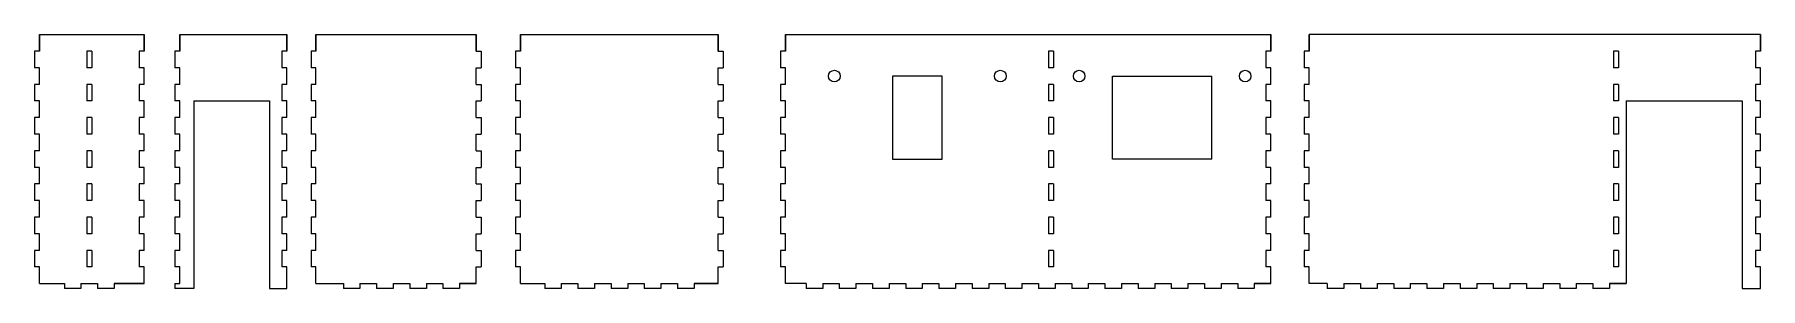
# Model space of a CAD drawing. Header units: millimetres. Extents: x -17105 to -8097, y 7860 to 10394.
# Drawn here: x -13657 to -12618, y 10165 to 10318 of the extents above; entities that cross this region are included whole.
import ezdxf

# ---------------------------------------------------------------- set-up
doc = ezdxf.new("R2010")
doc.units = ezdxf.units.MM
doc.layers.add('A-DETL-THIN', color=151, linetype='Continuous', lineweight=9)

msp = doc.modelspace()

# ---------------------------------------------------------------- linework, layer by layer
at = {"layer": 'A-DETL-THIN'}
for p, q in [((-13654.5, 10318.3), (-13654.5, 10308.3)), ((-13654.5, 10318.3), (-13591.5, 10318.3)), ((-13654.5, 10308.3), (-13654.5, 10318.3)), ((-13591.5, 10318.3), (-13591.5, 10308.3)), ((-13591.5, 10308.3), (-13591.5, 10318.3)), ((-13570, 10318.3), (-13570, 10308.3)), ((-13570, 10318.3), (-13505.5, 10318.3)), ((-13570, 10308.3), (-13570, 10318.3)), ((-13505.5, 10318.3), (-13505.5, 10308.3)), ((-13505.5, 10308.3), (-13505.5, 10318.3)), ((-13487.9, 10318.3), (-13487.9, 10308.3)), ((-13487.9, 10318.3), (-13391.4, 10318.3)), ((-13487.9, 10308.3), (-13487.9, 10318.3)), ((-13391.4, 10318.3), (-13391.4, 10308.3)), ((-13391.4, 10308.3), (-13391.4, 10318.3)), ((-13364.6, 10318.3), (-13364.6, 10308.3)), ((-13364.6, 10318.3), (-13245.6, 10318.3)), ((-13364.6, 10308.3), (-13364.6, 10318.3)), ((-13245.6, 10318.3), (-13245.6, 10308.3)), ((-13245.6, 10308.3), (-13245.6, 10318.3)), ((-13205.1, 10318.3), (-13205.1, 10308.3)), ((-13205.1, 10318.3), (-12912.6, 10318.3)), ((-13205.1, 10308.3), (-13205.1, 10318.3)), ((-12912.6, 10318.3), (-12912.6, 10308.3)), ((-12912.6, 10308.3), (-12912.6, 10318.3)), ((-12889.6, 10318.3), (-12889.6, 10308.3)), ((-12617.6, 10318.3), (-12889.6, 10318.3)), ((-12889.6, 10308.3), (-12889.6, 10318.3)), ((-12617.6, 10318.3), (-12617.6, 10308.3)), ((-12617.6, 10308.3), (-12617.6, 10318.3)), ((-13654.5, 10308.3), (-13657.5, 10308.3)), ((-13657.5, 10308.3), (-13657.5, 10298.3)), ((-13623, 10308.3), (-13626, 10308.3)), ((-13626, 10308.3), (-13626, 10298.3)), ((-13623, 10308.3), (-13623, 10298.3)), ((-13591.5, 10308.3), (-13594.5, 10308.3)), ((-13594.5, 10308.3), (-13594.5, 10298.3)), ((-13570, 10308.3), (-13573, 10308.3)), ((-13573, 10308.3), (-13573, 10298.3)), ((-13505.5, 10308.3), (-13508.5, 10308.3)), ((-13508.5, 10308.3), (-13508.5, 10298.3)), ((-13487.9, 10308.3), (-13490.9, 10308.3)), ((-13490.9, 10308.3), (-13490.9, 10298.3)), ((-13391.4, 10308.3), (-13388.4, 10308.3)), ((-13388.4, 10308.3), (-13388.4, 10298.3)), ((-13364.6, 10308.3), (-13367.6, 10308.3)), ((-13367.6, 10308.3), (-13367.6, 10298.3)), ((-13245.6, 10308.3), (-13242.6, 10308.3)), ((-13242.6, 10308.3), (-13242.6, 10298.3)), ((-13205.1, 10308.3), (-13208.1, 10308.3)), ((-13208.1, 10308.3), (-13208.1, 10298.3)), ((-13043.6, 10308.3), (-13046.6, 10308.3)), ((-13046.6, 10308.3), (-13046.6, 10298.3)), ((-13043.6, 10308.3), (-13043.6, 10298.3)), ((-12912.6, 10308.3), (-12915.6, 10308.3)), ((-12915.6, 10308.3), (-12915.6, 10298.3)), ((-12889.6, 10308.3), (-12892.6, 10308.3)), ((-12892.6, 10308.3), (-12892.6, 10298.3)), ((-12703.1, 10308.3), (-12706.1, 10308.3)), ((-12706.1, 10308.3), (-12706.1, 10298.3)), ((-12703.1, 10308.3), (-12703.1, 10298.3)), ((-12617.6, 10308.3), (-12620.6, 10308.3)), ((-12620.6, 10308.3), (-12620.6, 10298.3)), ((-13654.5, 10298.3), (-13657.5, 10298.3)), ((-13654.5, 10288.3), (-13654.5, 10298.3)), ((-13623, 10298.3), (-13626, 10298.3)), ((-13591.5, 10298.3), (-13594.5, 10298.3)), ((-13591.5, 10288.3), (-13591.5, 10298.3)), ((-13570, 10298.3), (-13573, 10298.3)), ((-13570, 10288.3), (-13570, 10298.3)), ((-13505.5, 10298.3), (-13508.5, 10298.3)), ((-13505.5, 10288.3), (-13505.5, 10298.3)), ((-13487.9, 10298.3), (-13490.9, 10298.3)), ((-13487.9, 10288.3), (-13487.9, 10298.3)), ((-13391.4, 10298.3), (-13388.4, 10298.3)), ((-13391.4, 10288.3), (-13391.4, 10298.3)), ((-13364.6, 10298.3), (-13367.6, 10298.3)), ((-13364.6, 10288.3), (-13364.6, 10298.3)), ((-13245.6, 10298.3), (-13242.6, 10298.3)), ((-13245.6, 10288.3), (-13245.6, 10298.3)), ((-13205.1, 10298.3), (-13208.1, 10298.3)), ((-13205.1, 10288.3), (-13205.1, 10298.3)), ((-13043.6, 10298.3), (-13046.6, 10298.3)), ((-12912.6, 10298.3), (-12915.6, 10298.3)), ((-12912.6, 10288.3), (-12912.6, 10298.3)), ((-12889.6, 10298.3), (-12892.6, 10298.3)), ((-12889.6, 10288.3), (-12889.6, 10298.3)), ((-12703.1, 10298.3), (-12706.1, 10298.3)), ((-12617.6, 10298.3), (-12620.6, 10298.3)), ((-12617.6, 10288.3), (-12617.6, 10298.3)), ((-13654.5, 10288.3), (-13657.5, 10288.3)), ((-13657.5, 10288.3), (-13657.5, 10278.3)), ((-13623, 10288.3), (-13626, 10288.3)), ((-13626, 10288.3), (-13626, 10278.3)), ((-13623, 10288.3), (-13623, 10278.3)), ((-13591.5, 10288.3), (-13594.5, 10288.3)), ((-13594.5, 10288.3), (-13594.5, 10278.3)), ((-13570, 10288.3), (-13573, 10288.3)), ((-13573, 10288.3), (-13573, 10278.3)), ((-13505.5, 10288.3), (-13508.5, 10288.3)), ((-13508.5, 10288.3), (-13508.5, 10278.3)), ((-13487.9, 10288.3), (-13490.9, 10288.3)), ((-13490.9, 10288.3), (-13490.9, 10278.3)), ((-13391.4, 10288.3), (-13388.4, 10288.3)), ((-13388.4, 10288.3), (-13388.4, 10278.3)), ((-13364.6, 10288.3), (-13367.6, 10288.3)), ((-13367.6, 10288.3), (-13367.6, 10278.3)), ((-13245.6, 10288.3), (-13242.6, 10288.3)), ((-13242.6, 10288.3), (-13242.6, 10278.3)), ((-13205.1, 10288.3), (-13208.1, 10288.3)), ((-13208.1, 10288.3), (-13208.1, 10278.3)), ((-13110.6, 10293.3), (-13140.6, 10293.3)), ((-13140.6, 10293.3), (-13140.6, 10243.3)), ((-13110.6, 10243.3), (-13110.6, 10293.3)), ((-13043.6, 10288.3), (-13046.6, 10288.3)), ((-13046.6, 10288.3), (-13046.6, 10278.3)), ((-13043.6, 10288.3), (-13043.6, 10278.3)), ((-13008.1, 10243.3), (-13008.1, 10293.3)), ((-13008.1, 10293.3), (-12948.1, 10293.3)), ((-12948.1, 10243.3), (-12948.1, 10293.3)), ((-12912.6, 10288.3), (-12915.6, 10288.3)), ((-12915.6, 10288.3), (-12915.6, 10278.3)), ((-12889.6, 10288.3), (-12892.6, 10288.3)), ((-12892.6, 10288.3), (-12892.6, 10278.3)), ((-12703.1, 10288.3), (-12706.1, 10288.3)), ((-12706.1, 10288.3), (-12706.1, 10278.3)), ((-12703.1, 10288.3), (-12703.1, 10278.3)), ((-12617.6, 10288.3), (-12620.6, 10288.3)), ((-12620.6, 10288.3), (-12620.6, 10278.3)), ((-13654.5, 10278.3), (-13657.5, 10278.3)), ((-13654.5, 10268.3), (-13654.5, 10278.3)), ((-13623, 10278.3), (-13626, 10278.3)), ((-13591.5, 10278.3), (-13594.5, 10278.3)), ((-13591.5, 10268.3), (-13591.5, 10278.3)), ((-13570, 10278.3), (-13573, 10278.3)), ((-13570, 10268.3), (-13570, 10278.3)), ((-13561.5, 10278.3), (-13561.5, 10165.3)), ((-13561.5, 10278.3), (-13516, 10278.3)), ((-13516, 10278.3), (-13516, 10165.3)), ((-13505.5, 10278.3), (-13508.5, 10278.3)), ((-13505.5, 10268.3), (-13505.5, 10278.3)), ((-13487.9, 10278.3), (-13490.9, 10278.3)), ((-13487.9, 10268.3), (-13487.9, 10278.3)), ((-13391.4, 10278.3), (-13388.4, 10278.3)), ((-13391.4, 10268.3), (-13391.4, 10278.3)), ((-13364.6, 10278.3), (-13367.6, 10278.3)), ((-13364.6, 10268.3), (-13364.6, 10278.3)), ((-13245.6, 10278.3), (-13242.6, 10278.3)), ((-13245.6, 10268.3), (-13245.6, 10278.3)), ((-13205.1, 10278.3), (-13208.1, 10278.3)), ((-13205.1, 10268.3), (-13205.1, 10278.3)), ((-13043.6, 10278.3), (-13046.6, 10278.3)), ((-12912.6, 10278.3), (-12915.6, 10278.3)), ((-12912.6, 10268.3), (-12912.6, 10278.3)), ((-12889.6, 10278.3), (-12892.6, 10278.3)), ((-12889.6, 10268.3), (-12889.6, 10278.3)), ((-12703.1, 10278.3), (-12706.1, 10278.3)), ((-12698.6, 10278.3), (-12698.6, 10168.3)), ((-12698.6, 10278.3), (-12628.6, 10278.3)), ((-12628.6, 10278.3), (-12628.6, 10165.3)), ((-12617.6, 10278.3), (-12620.6, 10278.3)), ((-12617.6, 10268.3), (-12617.6, 10278.3)), ((-13654.5, 10268.3), (-13657.5, 10268.3)), ((-13657.5, 10268.3), (-13657.5, 10258.3)), ((-13623, 10268.3), (-13626, 10268.3)), ((-13626, 10268.3), (-13626, 10258.3)), ((-13623, 10268.3), (-13623, 10258.3)), ((-13591.5, 10268.3), (-13594.5, 10268.3)), ((-13594.5, 10268.3), (-13594.5, 10258.3)), ((-13570, 10268.3), (-13573, 10268.3)), ((-13573, 10268.3), (-13573, 10258.3)), ((-13505.5, 10268.3), (-13508.5, 10268.3)), ((-13508.5, 10268.3), (-13508.5, 10258.3)), ((-13487.9, 10268.3), (-13490.9, 10268.3)), ((-13490.9, 10268.3), (-13490.9, 10258.3)), ((-13391.4, 10268.3), (-13388.4, 10268.3)), ((-13388.4, 10268.3), (-13388.4, 10258.3)), ((-13364.6, 10268.3), (-13367.6, 10268.3)), ((-13367.6, 10268.3), (-13367.6, 10258.3)), ((-13245.6, 10268.3), (-13242.6, 10268.3)), ((-13242.6, 10268.3), (-13242.6, 10258.3)), ((-13205.1, 10268.3), (-13208.1, 10268.3)), ((-13208.1, 10268.3), (-13208.1, 10258.3)), ((-13043.6, 10268.3), (-13046.6, 10268.3)), ((-13046.6, 10268.3), (-13046.6, 10258.3)), ((-13043.6, 10268.3), (-13043.6, 10258.3)), ((-12912.6, 10268.3), (-12915.6, 10268.3)), ((-12915.6, 10268.3), (-12915.6, 10258.3)), ((-12889.6, 10268.3), (-12892.6, 10268.3)), ((-12892.6, 10268.3), (-12892.6, 10258.3)), ((-12703.1, 10268.3), (-12706.1, 10268.3)), ((-12706.1, 10268.3), (-12706.1, 10258.3)), ((-12703.1, 10268.3), (-12703.1, 10258.3)), ((-12617.6, 10268.3), (-12620.6, 10268.3)), ((-12620.6, 10268.3), (-12620.6, 10258.3)), ((-13654.5, 10258.3), (-13657.5, 10258.3)), ((-13654.5, 10248.3), (-13654.5, 10258.3)), ((-13623, 10258.3), (-13626, 10258.3)), ((-13591.5, 10258.3), (-13594.5, 10258.3)), ((-13591.5, 10248.3), (-13591.5, 10258.3)), ((-13570, 10258.3), (-13573, 10258.3)), ((-13570, 10248.3), (-13570, 10258.3)), ((-13505.5, 10258.3), (-13508.5, 10258.3)), ((-13505.5, 10248.3), (-13505.5, 10258.3)), ((-13487.9, 10258.3), (-13490.9, 10258.3)), ((-13487.9, 10248.3), (-13487.9, 10258.3)), ((-13391.4, 10258.3), (-13388.4, 10258.3)), ((-13391.4, 10248.3), (-13391.4, 10258.3)), ((-13364.6, 10258.3), (-13367.6, 10258.3)), ((-13364.6, 10248.3), (-13364.6, 10258.3)), ((-13245.6, 10258.3), (-13242.6, 10258.3)), ((-13245.6, 10248.3), (-13245.6, 10258.3)), ((-13205.1, 10258.3), (-13208.1, 10258.3)), ((-13205.1, 10248.3), (-13205.1, 10258.3)), ((-13043.6, 10258.3), (-13046.6, 10258.3)), ((-12912.6, 10258.3), (-12915.6, 10258.3)), ((-12912.6, 10248.3), (-12912.6, 10258.3)), ((-12889.6, 10258.3), (-12892.6, 10258.3)), ((-12889.6, 10248.3), (-12889.6, 10258.3)), ((-12703.1, 10258.3), (-12706.1, 10258.3)), ((-12617.6, 10258.3), (-12620.6, 10258.3)), ((-12617.6, 10248.3), (-12617.6, 10258.3)), ((-13654.5, 10248.3), (-13657.5, 10248.3)), ((-13657.5, 10248.3), (-13657.5, 10238.3)), ((-13623, 10248.3), (-13626, 10248.3)), ((-13626, 10248.3), (-13626, 10238.3)), ((-13623, 10248.3), (-13623, 10238.3)), ((-13591.5, 10248.3), (-13594.5, 10248.3)), ((-13594.5, 10248.3), (-13594.5, 10238.3)), ((-13570, 10248.3), (-13573, 10248.3)), ((-13573, 10248.3), (-13573, 10238.3)), ((-13505.5, 10248.3), (-13508.5, 10248.3)), ((-13508.5, 10248.3), (-13508.5, 10238.3)), ((-13487.9, 10248.3), (-13490.9, 10248.3)), ((-13490.9, 10248.3), (-13490.9, 10238.3)), ((-13391.4, 10248.3), (-13388.4, 10248.3)), ((-13388.4, 10248.3), (-13388.4, 10238.3)), ((-13364.6, 10248.3), (-13367.6, 10248.3)), ((-13367.6, 10248.3), (-13367.6, 10238.3)), ((-13245.6, 10248.3), (-13242.6, 10248.3)), ((-13242.6, 10248.3), (-13242.6, 10238.3)), ((-13205.1, 10248.3), (-13208.1, 10248.3)), ((-13208.1, 10248.3), (-13208.1, 10238.3)), ((-13140.6, 10243.3), (-13110.6, 10243.3)), ((-13043.6, 10248.3), (-13046.6, 10248.3)), ((-13046.6, 10248.3), (-13046.6, 10238.3)), ((-13043.6, 10248.3), (-13043.6, 10238.3)), ((-12948.1, 10243.3), (-13008.1, 10243.3)), ((-12912.6, 10248.3), (-12915.6, 10248.3)), ((-12915.6, 10248.3), (-12915.6, 10238.3)), ((-12889.6, 10248.3), (-12892.6, 10248.3)), ((-12892.6, 10248.3), (-12892.6, 10238.3)), ((-12703.1, 10248.3), (-12706.1, 10248.3)), ((-12706.1, 10248.3), (-12706.1, 10238.3)), ((-12703.1, 10248.3), (-12703.1, 10238.3)), ((-12617.6, 10248.3), (-12620.6, 10248.3)), ((-12620.6, 10248.3), (-12620.6, 10238.3)), ((-13654.5, 10238.3), (-13657.5, 10238.3)), ((-13654.5, 10228.3), (-13654.5, 10238.3)), ((-13623, 10238.3), (-13626, 10238.3)), ((-13591.5, 10238.3), (-13594.5, 10238.3)), ((-13591.5, 10228.3), (-13591.5, 10238.3)), ((-13570, 10238.3), (-13573, 10238.3)), ((-13570, 10228.3), (-13570, 10238.3)), ((-13505.5, 10238.3), (-13508.5, 10238.3)), ((-13505.5, 10228.3), (-13505.5, 10238.3)), ((-13487.9, 10238.3), (-13490.9, 10238.3)), ((-13487.9, 10228.3), (-13487.9, 10238.3)), ((-13391.4, 10238.3), (-13388.4, 10238.3)), ((-13391.4, 10228.3), (-13391.4, 10238.3)), ((-13364.6, 10238.3), (-13367.6, 10238.3)), ((-13364.6, 10228.3), (-13364.6, 10238.3)), ((-13245.6, 10238.3), (-13242.6, 10238.3)), ((-13245.6, 10228.3), (-13245.6, 10238.3)), ((-13205.1, 10238.3), (-13208.1, 10238.3)), ((-13205.1, 10228.3), (-13205.1, 10238.3)), ((-13043.6, 10238.3), (-13046.6, 10238.3)), ((-12912.6, 10238.3), (-12915.6, 10238.3)), ((-12912.6, 10228.3), (-12912.6, 10238.3)), ((-12889.6, 10238.3), (-12892.6, 10238.3)), ((-12889.6, 10228.3), (-12889.6, 10238.3)), ((-12703.1, 10238.3), (-12706.1, 10238.3)), ((-12617.6, 10238.3), (-12620.6, 10238.3)), ((-12617.6, 10228.3), (-12617.6, 10238.3)), ((-13654.5, 10228.3), (-13657.5, 10228.3)), ((-13657.5, 10228.3), (-13657.5, 10218.3)), ((-13623, 10228.3), (-13626, 10228.3)), ((-13626, 10228.3), (-13626, 10218.3)), ((-13623, 10228.3), (-13623, 10218.3)), ((-13591.5, 10228.3), (-13594.5, 10228.3)), ((-13594.5, 10228.3), (-13594.5, 10218.3)), ((-13570, 10228.3), (-13573, 10228.3)), ((-13573, 10228.3), (-13573, 10218.3)), ((-13505.5, 10228.3), (-13508.5, 10228.3)), ((-13508.5, 10228.3), (-13508.5, 10218.3)), ((-13487.9, 10228.3), (-13490.9, 10228.3)), ((-13490.9, 10228.3), (-13490.9, 10218.3)), ((-13391.4, 10228.3), (-13388.4, 10228.3)), ((-13388.4, 10228.3), (-13388.4, 10218.3)), ((-13364.6, 10228.3), (-13367.6, 10228.3)), ((-13367.6, 10228.3), (-13367.6, 10218.3)), ((-13245.6, 10228.3), (-13242.6, 10228.3)), ((-13242.6, 10228.3), (-13242.6, 10218.3)), ((-13205.1, 10228.3), (-13208.1, 10228.3)), ((-13208.1, 10228.3), (-13208.1, 10218.3)), ((-13043.6, 10228.3), (-13046.6, 10228.3)), ((-13046.6, 10228.3), (-13046.6, 10218.3)), ((-13043.6, 10228.3), (-13043.6, 10218.3)), ((-12912.6, 10228.3), (-12915.6, 10228.3)), ((-12915.6, 10228.3), (-12915.6, 10218.3)), ((-12889.6, 10228.3), (-12892.6, 10228.3)), ((-12892.6, 10228.3), (-12892.6, 10218.3)), ((-12703.1, 10228.3), (-12706.1, 10228.3)), ((-12706.1, 10228.3), (-12706.1, 10218.3)), ((-12703.1, 10228.3), (-12703.1, 10218.3)), ((-12617.6, 10228.3), (-12620.6, 10228.3)), ((-12620.6, 10228.3), (-12620.6, 10218.3)), ((-13654.5, 10218.3), (-13657.5, 10218.3)), ((-13654.5, 10208.3), (-13654.5, 10218.3)), ((-13623, 10218.3), (-13626, 10218.3)), ((-13591.5, 10218.3), (-13594.5, 10218.3)), ((-13591.5, 10208.3), (-13591.5, 10218.3)), ((-13570, 10218.3), (-13573, 10218.3)), ((-13570, 10208.3), (-13570, 10218.3)), ((-13505.5, 10218.3), (-13508.5, 10218.3)), ((-13505.5, 10208.3), (-13505.5, 10218.3)), ((-13487.9, 10218.3), (-13490.9, 10218.3)), ((-13487.9, 10208.3), (-13487.9, 10218.3)), ((-13391.4, 10218.3), (-13388.4, 10218.3)), ((-13391.4, 10208.3), (-13391.4, 10218.3)), ((-13364.6, 10218.3), (-13367.6, 10218.3)), ((-13364.6, 10208.3), (-13364.6, 10218.3)), ((-13245.6, 10218.3), (-13242.6, 10218.3)), ((-13245.6, 10208.3), (-13245.6, 10218.3)), ((-13205.1, 10218.3), (-13208.1, 10218.3)), ((-13205.1, 10208.3), (-13205.1, 10218.3)), ((-13043.6, 10218.3), (-13046.6, 10218.3)), ((-12912.6, 10218.3), (-12915.6, 10218.3)), ((-12912.6, 10208.3), (-12912.6, 10218.3)), ((-12889.6, 10218.3), (-12892.6, 10218.3)), ((-12889.6, 10208.3), (-12889.6, 10218.3)), ((-12703.1, 10218.3), (-12706.1, 10218.3)), ((-12617.6, 10218.3), (-12620.6, 10218.3)), ((-12617.6, 10208.3), (-12617.6, 10218.3)), ((-13654.5, 10208.3), (-13657.5, 10208.3)), ((-13657.5, 10208.3), (-13657.5, 10198.3)), ((-13623, 10208.3), (-13626, 10208.3)), ((-13626, 10208.3), (-13626, 10198.3)), ((-13623, 10208.3), (-13623, 10198.3)), ((-13591.5, 10208.3), (-13594.5, 10208.3)), ((-13594.5, 10208.3), (-13594.5, 10198.3)), ((-13570, 10208.3), (-13573, 10208.3)), ((-13573, 10208.3), (-13573, 10198.3)), ((-13505.5, 10208.3), (-13508.5, 10208.3)), ((-13508.5, 10208.3), (-13508.5, 10198.3)), ((-13487.9, 10208.3), (-13490.9, 10208.3)), ((-13490.9, 10208.3), (-13490.9, 10198.3)), ((-13391.4, 10208.3), (-13388.4, 10208.3)), ((-13388.4, 10208.3), (-13388.4, 10198.3)), ((-13364.6, 10208.3), (-13367.6, 10208.3)), ((-13367.6, 10208.3), (-13367.6, 10198.3)), ((-13245.6, 10208.3), (-13242.6, 10208.3)), ((-13242.6, 10208.3), (-13242.6, 10198.3)), ((-13205.1, 10208.3), (-13208.1, 10208.3)), ((-13208.1, 10208.3), (-13208.1, 10198.3)), ((-13043.6, 10208.3), (-13046.6, 10208.3)), ((-13046.6, 10208.3), (-13046.6, 10198.3)), ((-13043.6, 10208.3), (-13043.6, 10198.3)), ((-12912.6, 10208.3), (-12915.6, 10208.3)), ((-12915.6, 10208.3), (-12915.6, 10198.3)), ((-12889.6, 10208.3), (-12892.6, 10208.3)), ((-12892.6, 10208.3), (-12892.6, 10198.3)), ((-12703.1, 10208.3), (-12706.1, 10208.3)), ((-12706.1, 10208.3), (-12706.1, 10198.3)), ((-12703.1, 10208.3), (-12703.1, 10198.3)), ((-12617.6, 10208.3), (-12620.6, 10208.3)), ((-12620.6, 10208.3), (-12620.6, 10198.3)), ((-13654.5, 10198.3), (-13657.5, 10198.3)), ((-13654.5, 10188.3), (-13654.5, 10198.3)), ((-13623, 10198.3), (-13626, 10198.3)), ((-13591.5, 10198.3), (-13594.5, 10198.3)), ((-13591.5, 10188.3), (-13591.5, 10198.3)), ((-13570, 10198.3), (-13573, 10198.3)), ((-13570, 10188.3), (-13570, 10198.3)), ((-13505.5, 10198.3), (-13508.5, 10198.3)), ((-13505.5, 10188.3), (-13505.5, 10198.3)), ((-13487.9, 10198.3), (-13490.9, 10198.3)), ((-13487.9, 10188.3), (-13487.9, 10198.3)), ((-13391.4, 10198.3), (-13388.4, 10198.3)), ((-13391.4, 10188.3), (-13391.4, 10198.3)), ((-13364.6, 10198.3), (-13367.6, 10198.3)), ((-13364.6, 10188.3), (-13364.6, 10198.3)), ((-13245.6, 10198.3), (-13242.6, 10198.3)), ((-13245.6, 10188.3), (-13245.6, 10198.3)), ((-13205.1, 10198.3), (-13208.1, 10198.3)), ((-13205.1, 10188.3), (-13205.1, 10198.3)), ((-13043.6, 10198.3), (-13046.6, 10198.3)), ((-12912.6, 10198.3), (-12915.6, 10198.3)), ((-12912.6, 10188.3), (-12912.6, 10198.3)), ((-12889.6, 10198.3), (-12892.6, 10198.3)), ((-12889.6, 10188.3), (-12889.6, 10198.3)), ((-12703.1, 10198.3), (-12706.1, 10198.3)), ((-12617.6, 10198.3), (-12620.6, 10198.3)), ((-12617.6, 10188.3), (-12617.6, 10198.3)), ((-13654.5, 10188.3), (-13657.5, 10188.3)), ((-13657.5, 10188.3), (-13657.5, 10178.3)), ((-13623, 10188.3), (-13626, 10188.3)), ((-13626, 10188.3), (-13626, 10178.3)), ((-13623, 10188.3), (-13623, 10178.3)), ((-13591.5, 10188.3), (-13594.5, 10188.3)), ((-13594.5, 10188.3), (-13594.5, 10178.3)), ((-13570, 10188.3), (-13573, 10188.3)), ((-13573, 10188.3), (-13573, 10178.3)), ((-13505.5, 10188.3), (-13508.5, 10188.3)), ((-13508.5, 10188.3), (-13508.5, 10178.3)), ((-13487.9, 10188.3), (-13490.9, 10188.3)), ((-13490.9, 10188.3), (-13490.9, 10178.3)), ((-13391.4, 10188.3), (-13388.4, 10188.3)), ((-13388.4, 10188.3), (-13388.4, 10178.3)), ((-13364.6, 10188.3), (-13367.6, 10188.3)), ((-13367.6, 10188.3), (-13367.6, 10178.3)), ((-13245.6, 10188.3), (-13242.6, 10188.3)), ((-13242.6, 10188.3), (-13242.6, 10178.3)), ((-13205.1, 10188.3), (-13208.1, 10188.3)), ((-13208.1, 10188.3), (-13208.1, 10178.3)), ((-13043.6, 10188.3), (-13046.6, 10188.3)), ((-13046.6, 10188.3), (-13046.6, 10178.3)), ((-13043.6, 10188.3), (-13043.6, 10178.3)), ((-12912.6, 10188.3), (-12915.6, 10188.3)), ((-12915.6, 10188.3), (-12915.6, 10178.3)), ((-12889.6, 10188.3), (-12892.6, 10188.3)), ((-12892.6, 10188.3), (-12892.6, 10178.3)), ((-12703.1, 10188.3), (-12706.1, 10188.3)), ((-12706.1, 10188.3), (-12706.1, 10178.3)), ((-12703.1, 10188.3), (-12703.1, 10178.3)), ((-12617.6, 10188.3), (-12620.6, 10188.3)), ((-12620.6, 10188.3), (-12620.6, 10178.3)), ((-13654.5, 10178.3), (-13657.5, 10178.3)), ((-13654.5, 10168.3), (-13654.5, 10178.3)), ((-13623, 10178.3), (-13626, 10178.3)), ((-13591.5, 10178.3), (-13594.5, 10178.3)), ((-13591.5, 10168.3), (-13591.5, 10178.3)), ((-13570, 10178.3), (-13573, 10178.3)), ((-13570, 10168.3), (-13570, 10178.3)), ((-13505.5, 10178.3), (-13508.5, 10178.3)), ((-13505.5, 10165.3), (-13505.5, 10178.3)), ((-13487.9, 10178.3), (-13490.9, 10178.3)), ((-13487.9, 10168.3), (-13487.9, 10178.3)), ((-13391.4, 10168.3), (-13391.4, 10178.3)), ((-13391.4, 10178.3), (-13388.4, 10178.3)), ((-13364.6, 10178.3), (-13367.6, 10178.3)), ((-13364.6, 10168.3), (-13364.6, 10178.3)), ((-13245.6, 10168.3), (-13245.6, 10178.3)), ((-13245.6, 10178.3), (-13242.6, 10178.3)), ((-13205.1, 10178.3), (-13208.1, 10178.3)), ((-13205.1, 10168.3), (-13205.1, 10178.3)), ((-13043.6, 10178.3), (-13046.6, 10178.3)), ((-12912.6, 10178.3), (-12915.6, 10178.3)), ((-12912.6, 10168.3), (-12912.6, 10178.3)), ((-12889.6, 10178.3), (-12892.6, 10178.3)), ((-12889.6, 10168.3), (-12889.6, 10178.3)), ((-12703.1, 10178.3), (-12706.1, 10178.3)), ((-12617.6, 10178.3), (-12620.6, 10178.3)), ((-12617.6, 10165.3), (-12617.6, 10178.3)), ((-13654.5, 10168.3), (-13639.5, 10168.3)), ((-13639.5, 10168.3), (-13639.5, 10165.3)), ((-13629.5, 10165.3), (-13639.5, 10165.3)), ((-13629.5, 10168.3), (-13629.5, 10165.3)), ((-13629.5, 10168.3), (-13619.5, 10168.3)), ((-13619.5, 10168.3), (-13619.5, 10165.3)), ((-13609.5, 10165.3), (-13619.5, 10165.3)), ((-13591.5, 10168.3), (-13609.5, 10168.3)), ((-13609.5, 10168.3), (-13609.5, 10165.3)), ((-13609.5, 10168.3), (-13591.5, 10168.3)), ((-13573, 10168.3), (-13573, 10165.3)), ((-13573, 10168.3), (-13570, 10168.3)), ((-13561.5, 10165.3), (-13573, 10165.3)), ((-13516, 10165.3), (-13505.5, 10165.3)), ((-13487.9, 10168.3), (-13471.4, 10168.3)), ((-13471.4, 10168.3), (-13471.4, 10165.3)), ((-13461.4, 10165.3), (-13471.4, 10165.3)), ((-13461.4, 10168.3), (-13461.4, 10165.3)), ((-13461.4, 10168.3), (-13451.4, 10168.3)), ((-13451.4, 10168.3), (-13451.4, 10165.3)), ((-13441.4, 10165.3), (-13451.4, 10165.3)), ((-13441.4, 10168.3), (-13441.4, 10165.3)), ((-13441.4, 10168.3), (-13431.4, 10168.3)), ((-13431.4, 10168.3), (-13431.4, 10165.3)), ((-13421.4, 10165.3), (-13431.4, 10165.3)), ((-13421.4, 10168.3), (-13421.4, 10165.3)), ((-13421.4, 10168.3), (-13411.4, 10168.3)), ((-13411.4, 10168.3), (-13411.4, 10165.3)), ((-13401.4, 10165.3), (-13411.4, 10165.3)), ((-13391.4, 10168.3), (-13401.4, 10168.3)), ((-13401.4, 10168.3), (-13401.4, 10165.3)), ((-13401.4, 10168.3), (-13391.4, 10168.3)), ((-13364.6, 10168.3), (-13350.1, 10168.3)), ((-13350.1, 10168.3), (-13350.1, 10165.3)), ((-13340.1, 10165.3), (-13350.1, 10165.3)), ((-13340.1, 10168.3), (-13340.1, 10165.3)), ((-13340.1, 10168.3), (-13330.1, 10168.3)), ((-13330.1, 10168.3), (-13330.1, 10165.3)), ((-13320.1, 10165.3), (-13330.1, 10165.3)), ((-13320.1, 10168.3), (-13320.1, 10165.3)), ((-13320.1, 10168.3), (-13310.1, 10168.3)), ((-13310.1, 10168.3), (-13310.1, 10165.3)), ((-13300.1, 10165.3), (-13310.1, 10165.3)), ((-13300.1, 10168.3), (-13300.1, 10165.3)), ((-13300.1, 10168.3), (-13290.1, 10168.3)), ((-13290.1, 10168.3), (-13290.1, 10165.3)), ((-13280.1, 10165.3), (-13290.1, 10165.3)), ((-13280.1, 10168.3), (-13280.1, 10165.3)), ((-13280.1, 10168.3), (-13270.1, 10168.3)), ((-13270.1, 10168.3), (-13270.1, 10165.3)), ((-13260.1, 10165.3), (-13270.1, 10165.3)), ((-13245.6, 10168.3), (-13260.1, 10168.3)), ((-13260.1, 10168.3), (-13260.1, 10165.3)), ((-13260.1, 10168.3), (-13245.6, 10168.3)), ((-13192.6, 10168.3), (-13205.1, 10168.3)), ((-13192.6, 10168.3), (-13192.6, 10165.3)), ((-13182.6, 10165.3), (-13192.6, 10165.3)), ((-13182.6, 10168.3), (-13182.6, 10165.3)), ((-13182.6, 10168.3), (-13172.6, 10168.3)), ((-13172.6, 10168.3), (-13172.6, 10165.3)), ((-13162.6, 10165.3), (-13172.6, 10165.3)), ((-13162.6, 10168.3), (-13162.6, 10165.3)), ((-13162.6, 10168.3), (-13152.6, 10168.3)), ((-13152.6, 10168.3), (-13152.6, 10165.3)), ((-13142.6, 10165.3), (-13152.6, 10165.3)), ((-13142.6, 10168.3), (-13132.6, 10168.3)), ((-13142.6, 10168.3), (-13142.6, 10165.3)), ((-13132.6, 10168.3), (-13132.6, 10165.3)), ((-13122.6, 10165.3), (-13132.6, 10165.3)), ((-13122.6, 10168.3), (-13122.6, 10165.3)), ((-13122.6, 10168.3), (-13112.6, 10168.3)), ((-13112.6, 10168.3), (-13112.6, 10165.3)), ((-13102.6, 10165.3), (-13112.6, 10165.3)), ((-13102.6, 10168.3), (-13102.6, 10165.3)), ((-13102.6, 10168.3), (-13092.6, 10168.3)), ((-13092.6, 10168.3), (-13092.6, 10165.3)), ((-13082.6, 10165.3), (-13092.6, 10165.3)), ((-13082.6, 10168.3), (-13072.6, 10168.3)), ((-13082.6, 10168.3), (-13082.6, 10165.3)), ((-13072.6, 10168.3), (-13072.6, 10165.3)), ((-13062.6, 10165.3), (-13072.6, 10165.3)), ((-13062.6, 10168.3), (-13052.6, 10168.3)), ((-13062.6, 10168.3), (-13062.6, 10165.3)), ((-13052.6, 10168.3), (-13052.6, 10165.3)), ((-13042.6, 10165.3), (-13052.6, 10165.3)), ((-13042.6, 10168.3), (-13042.6, 10165.3)), ((-13042.6, 10168.3), (-13032.6, 10168.3)), ((-13032.6, 10168.3), (-13032.6, 10165.3)), ((-13022.6, 10165.3), (-13032.6, 10165.3)), ((-13022.6, 10168.3), (-13022.6, 10165.3)), ((-13022.6, 10168.3), (-13012.6, 10168.3)), ((-13012.6, 10168.3), (-13012.6, 10165.3)), ((-13002.6, 10165.3), (-13012.6, 10165.3)), ((-13002.6, 10168.3), (-13002.6, 10165.3)), ((-13002.6, 10168.3), (-12992.6, 10168.3)), ((-12992.6, 10168.3), (-12992.6, 10165.3)), ((-12982.6, 10165.3), (-12992.6, 10165.3)), ((-12982.6, 10168.3), (-12982.6, 10165.3)), ((-12982.6, 10168.3), (-12972.6, 10168.3)), ((-12972.6, 10168.3), (-12972.6, 10165.3)), ((-12962.6, 10165.3), (-12972.6, 10165.3)), ((-12962.6, 10168.3), (-12962.6, 10165.3)), ((-12962.6, 10168.3), (-12952.6, 10168.3)), ((-12952.6, 10168.3), (-12952.6, 10165.3)), ((-12942.6, 10165.3), (-12952.6, 10165.3)), ((-12942.6, 10168.3), (-12942.6, 10165.3)), ((-12942.6, 10168.3), (-12932.6, 10168.3)), ((-12932.6, 10168.3), (-12932.6, 10165.3)), ((-12922.6, 10165.3), (-12932.6, 10165.3)), ((-12912.6, 10168.3), (-12922.6, 10168.3)), ((-12922.6, 10168.3), (-12922.6, 10165.3)), ((-12922.6, 10168.3), (-12912.6, 10168.3)), ((-12878.6, 10168.3), (-12889.6, 10168.3)), ((-12878.6, 10168.3), (-12878.6, 10165.3)), ((-12868.6, 10165.3), (-12878.6, 10165.3)), ((-12868.6, 10168.3), (-12858.6, 10168.3)), ((-12868.6, 10168.3), (-12868.6, 10165.3)), ((-12858.6, 10168.3), (-12858.6, 10165.3)), ((-12848.6, 10165.3), (-12858.6, 10165.3)), ((-12848.6, 10168.3), (-12838.6, 10168.3)), ((-12848.6, 10168.3), (-12848.6, 10165.3)), ((-12838.6, 10168.3), (-12838.6, 10165.3)), ((-12828.6, 10165.3), (-12838.6, 10165.3)), ((-12828.6, 10168.3), (-12828.6, 10165.3)), ((-12828.6, 10168.3), (-12818.6, 10168.3)), ((-12818.6, 10168.3), (-12818.6, 10165.3)), ((-12808.6, 10165.3), (-12818.6, 10165.3)), ((-12808.6, 10168.3), (-12808.6, 10165.3)), ((-12808.6, 10168.3), (-12798.6, 10168.3)), ((-12798.6, 10168.3), (-12798.6, 10165.3)), ((-12788.6, 10165.3), (-12798.6, 10165.3)), ((-12788.6, 10168.3), (-12788.6, 10165.3)), ((-12788.6, 10168.3), (-12778.6, 10168.3)), ((-12778.6, 10168.3), (-12778.6, 10165.3)), ((-12768.6, 10165.3), (-12778.6, 10165.3)), ((-12768.6, 10168.3), (-12768.6, 10165.3)), ((-12768.6, 10168.3), (-12758.6, 10168.3)), ((-12758.6, 10168.3), (-12758.6, 10165.3)), ((-12748.6, 10165.3), (-12758.6, 10165.3)), ((-12748.6, 10168.3), (-12748.6, 10165.3)), ((-12748.6, 10168.3), (-12738.6, 10168.3)), ((-12738.6, 10168.3), (-12738.6, 10165.3)), ((-12728.6, 10165.3), (-12738.6, 10165.3)), ((-12728.6, 10168.3), (-12728.6, 10165.3)), ((-12728.6, 10168.3), (-12718.6, 10168.3)), ((-12718.6, 10168.3), (-12718.6, 10165.3)), ((-12708.6, 10165.3), (-12718.6, 10165.3)), ((-12698.6, 10168.3), (-12708.6, 10168.3)), ((-12708.6, 10168.3), (-12708.6, 10165.3)), ((-12708.6, 10168.3), (-12698.6, 10168.3)), ((-12628.6, 10165.3), (-12617.6, 10165.3))]:
    msp.add_line(p, q, dxfattribs=at)
for centre in [(-13175.6, 10293.3), (-13075.6, 10293.3), (-13028.1, 10293.3), (-12928.1, 10293.3)]:
    msp.add_circle(centre, 3.5, dxfattribs=at)

doc.saveas('drawing.dxf')
